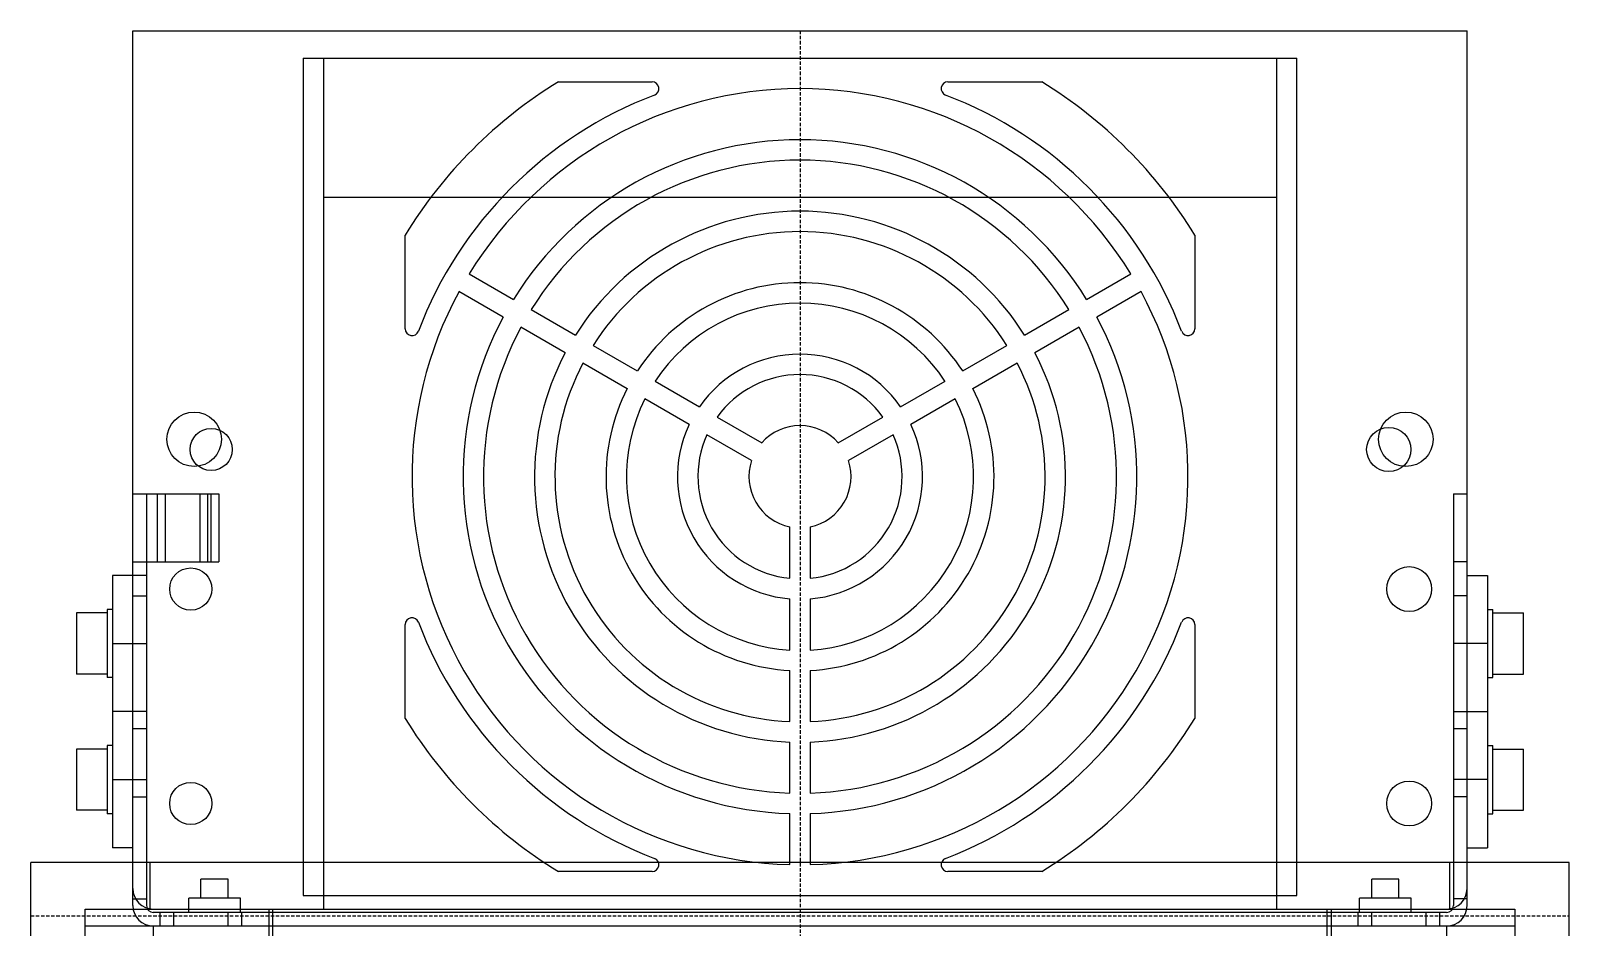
# Model space of a CAD drawing. Extents: x 0 to 226, y 0 to 271.
# Drawn here: x 0 to 226, y 139.3 to 271 of the extents above; entities that cross this region are included whole.
import ezdxf

# ---------------------------------------------------------------- set-up
doc = ezdxf.new("R2010")
doc.units = 0
doc.linetypes.add('DASHED', pattern=[0.75, 0.5, -0.25])
doc.layers.add('-15N-THT. THIẾT BỊ ĐÓNG MỞ', color=40, linetype='CONTINUOUS')

# ---------------------------------------------------------------- blocks, each defined once
blk = doc.blocks.new('06 - N - SC VSD CHIẾU TRÊN ATV630D30~D45N4')
at = {"layer": '-15N-THT. THIẾT BỊ ĐÓNG MỞ'}
for p, q in [((-98, 0), (97.99, 0)), ((-98, -128.5), (-98, 0)), ((97.99, -128.5), (97.99, 0)), ((-73, -4), (-73, -127)), ((-73, -4), (72.99, -4)), ((-70, -4), (-70, -129)), ((69.99, -4), (69.99, -129)), ((72.99, -127), (72.99, -4)), ((-35.5, -7.5), (-35.5, -7.5)), ((-35.5, -7.5), (-21.73, -7.5)), ((-21.73, -7.5), (-21.73, -7.5)), ((21.73, -7.5), (21.73, -7.5)), ((21.73, -7.5), (35.5, -7.5)), ((35.5, -7.5), (35.5, -7.5)), ((-21.37, -9.43), (-21.37, -9.43)), ((21.37, -9.43), (21.37, -9.43)), ((-70, -24.5), (-70, -24.5)), ((69.99, -24.5), (-70, -24.5)), ((-66.5, -24.5), (-66.5, -24.5)), ((66.49, -24.5), (66.49, -24.5)), ((69.99, -24.5), (69.99, -24.5)), ((-58, -43.77), (-58, -30)), ((-58, -30), (-58, -30)), ((57.99, -30), (57.99, -30)), ((57.99, -30), (57.99, -43.77)), ((-48.6, -35.71), (-42.1, -39.46)), ((-48.6, -35.71), (-48.6, -35.71)), ((42.1, -39.46), (48.6, -35.71)), ((48.6, -35.71), (48.6, -35.71)), ((-50.1, -38.31), (-50.1, -38.31)), ((-43.6, -42.06), (-50.1, -38.31)), ((50.1, -38.31), (43.6, -42.06)), ((50.1, -38.31), (50.1, -38.31)), ((-42.1, -39.46), (-42.1, -39.46)), ((42.1, -39.46), (42.1, -39.46)), ((-43.6, -42.06), (-43.6, -42.06)), ((-39.5, -40.96), (-33, -44.72)), ((-39.5, -40.96), (-39.5, -40.96)), ((33, -44.72), (39.5, -40.96)), ((39.5, -40.96), (39.5, -40.96)), ((43.6, -42.06), (43.6, -42.06)), ((-58, -43.77), (-58, -43.77)), ((-56.07, -44.13), (-56.07, -44.13)), ((-41, -43.56), (-41, -43.56)), ((-34.5, -47.31), (-41, -43.56)), ((-33, -44.72), (-33, -44.72)), ((33, -44.72), (33, -44.72)), ((41, -43.56), (34.5, -47.31)), ((41, -43.56), (41, -43.56)), ((56.07, -44.13), (56.07, -44.13)), ((57.99, -43.77), (57.99, -43.77)), ((-34.5, -47.31), (-34.5, -47.31)), ((-30.4, -46.22), (-23.9, -49.97)), ((-30.4, -46.22), (-30.4, -46.22)), ((23.9, -49.97), (30.4, -46.22)), ((30.4, -46.22), (30.4, -46.22)), ((34.5, -47.31), (34.5, -47.31)), ((-31.9, -48.81), (-31.9, -48.81)), ((-25.4, -52.57), (-31.9, -48.81)), ((31.9, -48.81), (25.4, -52.57)), ((31.9, -48.81), (31.9, -48.81)), ((-23.9, -49.97), (-23.9, -49.97)), ((-21.3, -51.47), (-14.78, -55.23)), ((-21.3, -51.47), (-21.3, -51.47)), ((14.78, -55.23), (21.3, -51.47)), ((21.3, -51.47), (21.3, -51.47)), ((23.9, -49.97), (23.9, -49.97)), ((-25.4, -52.57), (-25.4, -52.57)), ((-22.8, -54.07), (-22.8, -54.07)), ((-16.28, -57.83), (-22.8, -54.07)), ((22.8, -54.07), (16.28, -57.83)), ((22.8, -54.07), (22.8, -54.07)), ((25.4, -52.57), (25.4, -52.57)), ((-14.78, -55.23), (-14.78, -55.23)), ((14.78, -55.23), (14.78, -55.23)), ((-16.28, -57.83), (-16.28, -57.83)), ((-12.18, -56.74), (-5.61, -60.53)), ((-12.18, -56.74), (-12.18, -56.74)), ((5.61, -60.53), (12.18, -56.74)), ((12.18, -56.74), (12.18, -56.74)), ((16.28, -57.83), (16.28, -57.83)), ((-93, -60), (-93, -60)), ((-85, -60), (-85, -60)), ((-13.68, -59.34), (-13.68, -59.34)), ((-7.11, -63.12), (-13.68, -59.34)), ((-5.61, -60.53), (-5.61, -60.53)), ((5.61, -60.53), (5.61, -60.53)), ((13.68, -59.34), (7.11, -63.12)), ((13.68, -59.34), (13.68, -59.34)), ((84.99, -60), (84.99, -60)), ((92.99, -60), (92.99, -60)), ((-89.6, -61.5), (-89.6, -61.5)), ((-83.4, -61.5), (-83.4, -61.5)), ((-7.11, -63.12), (-7.11, -63.12)), ((7.11, -63.12), (7.11, -63.12)), ((83.24, -61.5), (83.24, -61.5)), ((89.74, -61.5), (89.74, -61.5)), ((-98, -68), (-85.38, -68)), ((-98, -68), (-98, -68)), ((-96, -68), (-96, -128.5)), ((-96, -68), (-96, -68)), ((-94.43, -68), (-94.43, -78)), ((-93.28, -68), (-93.28, -78)), ((-88.17, -68), (-88.17, -78)), ((-87.02, -68), (-87.02, -78)), ((-86.53, -68), (-86.53, -78)), ((-85.38, -68), (-85.38, -78)), ((95.99, -68), (95.99, -68)), ((95.99, -68), (95.99, -128.5)), ((95.99, -68), (97.99, -68)), ((97.99, -68), (97.99, -68)), ((-1.5, -72.85), (-1.5, -72.85)), ((-1.5, -80.42), (-1.5, -72.85)), ((1.5, -72.85), (1.5, -80.42)), ((1.5, -72.85), (1.5, -72.85)), ((-98, -78), (-85.38, -78)), ((97.99, -78), (95.99, -78)), ((-101, -80), (-101, -80)), ((-101, -80), (-101, -120)), ((-96, -80), (-101, -80)), ((-98, -80), (-98, -80)), ((-96, -80), (-96, -80)), ((-1.5, -80.42), (-1.5, -80.42)), ((1.5, -80.42), (1.5, -80.42)), ((97.99, -80), (100.99, -80)), ((97.99, -80), (97.99, -80)), ((100.99, -80), (100.99, -120)), ((100.99, -80), (100.99, -80)), ((-98, -83), (-96, -83)), ((-92.6, -82), (-92.6, -82)), ((-86.4, -82), (-86.4, -82)), ((-1.5, -83.44), (-1.5, -83.44)), ((-1.5, -90.96), (-1.5, -83.44)), ((1.5, -83.44), (1.5, -83.44)), ((1.5, -83.44), (1.5, -90.96)), ((86.19, -82), (86.19, -82)), ((92.79, -82), (92.79, -82)), ((97.99, -83), (95.99, -83)), ((-106.3, -85.5), (-106.3, -94.5)), ((-101.8, -85.5), (-106.3, -85.5)), ((-101.8, -85), (-101.8, -95)), ((-101, -85), (-101.8, -85)), ((100.99, -85), (101.79, -85)), ((101.79, -95), (101.79, -85)), ((101.79, -85.5), (106.29, -85.5)), ((106.29, -94.5), (106.29, -85.5)), ((-58, -101), (-58, -87.23)), ((-58, -87.23), (-58, -87.23)), ((-56.07, -86.87), (-56.07, -86.87)), ((56.07, -86.87), (56.07, -86.87)), ((57.99, -87.23), (57.99, -87.23)), ((57.99, -87.23), (57.99, -101)), ((-101, -90), (-96, -90)), ((100.99, -90), (95.99, -90)), ((-1.5, -90.96), (-1.5, -90.96)), ((1.5, -90.96), (1.5, -90.96)), ((-101.8, -94.5), (-106.3, -94.5)), ((-1.5, -93.96), (-1.5, -93.96)), ((-1.5, -101.47), (-1.5, -93.96)), ((1.5, -93.96), (1.5, -101.47)), ((1.5, -93.96), (1.5, -93.96)), ((101.79, -94.5), (106.29, -94.5)), ((-101, -95), (-101.8, -95)), ((100.99, -95), (101.79, -95)), ((-96, -100), (-101, -100)), ((-58, -101), (-58, -101)), ((-1.5, -101.47), (-1.5, -101.47)), ((1.5, -101.47), (1.5, -101.47)), ((57.99, -101), (57.99, -101)), ((95.99, -100), (100.99, -100)), ((-98, -102.5), (-98, -102.5)), ((-98, -102.5), (-96, -102.5)), ((-96, -102.5), (-96, -102.5)), ((95.99, -102.5), (95.99, -102.5)), ((95.99, -102.5), (97.99, -102.5)), ((97.99, -102.5), (97.99, -102.5)), ((-106.3, -105.5), (-106.3, -114.5)), ((-101.8, -105.5), (-106.3, -105.5)), ((-101.8, -105), (-101.8, -115)), ((-101, -105), (-101.8, -105)), ((-1.5, -104.47), (-1.5, -104.47)), ((-1.5, -111.98), (-1.5, -104.47)), ((1.5, -104.47), (1.5, -111.98)), ((1.5, -104.47), (1.5, -104.47)), ((100.99, -105), (101.79, -105)), ((101.79, -115), (101.79, -105)), ((101.79, -105.5), (106.29, -105.5)), ((106.29, -114.5), (106.29, -105.5)), ((-101, -110), (-96, -110)), ((100.99, -110), (95.99, -110)), ((-98, -112.5), (-96, -112.5)), ((-1.5, -111.98), (-1.5, -111.98)), ((1.5, -111.98), (1.5, -111.98)), ((97.99, -112.5), (95.99, -112.5)), ((-101.8, -114.5), (-106.3, -114.5)), ((-101, -115), (-101.8, -115)), ((-92.6, -113.5), (-92.6, -113.5)), ((-86.4, -113.5), (-86.4, -113.5)), ((-1.5, -114.98), (-1.5, -114.98)), ((-1.5, -122.48), (-1.5, -114.98)), ((1.5, -114.98), (1.5, -122.48)), ((1.5, -114.98), (1.5, -114.98)), ((86.19, -113.5), (86.19, -113.5)), ((92.79, -113.5), (92.79, -113.5)), ((100.99, -115), (101.79, -115)), ((101.79, -114.5), (106.29, -114.5)), ((-101, -120), (-101, -120)), ((-98, -120), (-101, -120)), ((-98, -120), (-98, -120)), ((-21.37, -121.57), (-21.37, -121.57)), ((21.37, -121.57), (21.37, -121.57)), ((97.99, -120), (100.99, -120)), ((97.99, -120), (97.99, -120)), ((100.99, -120), (100.99, -120)), ((-113, -271), (-113, -122.15)), ((113, -122.15), (-113, -122.15)), ((-95.46, -129), (-95.46, -122.15)), ((-21.73, -123.5), (-35.5, -123.5)), ((-35.5, -123.5), (-35.5, -123.5)), ((-21.73, -123.5), (-21.73, -123.5)), ((-1.5, -122.48), (-1.5, -122.48)), ((1.5, -122.48), (1.5, -122.48)), ((35.5, -123.5), (21.73, -123.5)), ((21.73, -123.5), (21.73, -123.5)), ((35.5, -123.5), (35.5, -123.5)), ((95.45, -129), (95.45, -122.15)), ((113, -271), (113, -122.15)), ((-98, -126), (-98, -126)), ((-84, -124.6), (-88, -124.6)), ((-88, -127.4), (-88, -124.6)), ((-84, -127.4), (-84, -124.6)), ((87.99, -124.6), (83.99, -124.6)), ((83.99, -127.4), (83.99, -124.6)), ((87.99, -127.4), (87.99, -124.6)), ((97.99, -126), (97.99, -126)), ((-98, -127.5), (-98, -127.5)), ((-98, -127.5), (-96, -127.5)), ((-98, -128.5), (-98, -128.5)), ((-96, -127.5), (-96, -127.5)), ((-96, -128.5), (-96, -128.5)), ((-82.2, -127.4), (-89.8, -127.4)), ((-89.8, -129.5), (-89.8, -127.4)), ((-82.2, -129.5), (-82.2, -127.4)), ((-73, -127), (72.99, -127)), ((-73, -127), (-73, -127)), ((72.99, -127), (72.99, -127)), ((89.79, -127.4), (82.19, -127.4)), ((82.19, -129.5), (82.19, -127.4)), ((89.79, -129.5), (89.79, -127.4)), ((95.99, -127.5), (95.99, -127.5)), ((97.99, -127.5), (95.99, -127.5)), ((95.99, -128.5), (95.99, -128.5)), ((97.99, -127.5), (97.99, -127.5)), ((97.99, -128.5), (97.99, -128.5)), ((-105, -129), (-105, -129)), ((-105, -262), (-105, -129)), ((-105, -129), (104.99, -129)), ((-95, -129), (-95, -129)), ((94.99, -129.5), (-95, -129.5)), ((-95, -129.5), (-95, -129.5)), ((-94, -131.5), (-94, -129.5)), ((-92, -129.5), (-92, -129.5)), ((-92, -131.5), (-92, -129.5)), ((-84, -131.5), (-84, -129.5)), ((-82, -129.5), (-82, -129.5)), ((-82, -131.5), (-82, -129.5)), ((-78.05, -129), (-78.05, -129)), ((-78.05, -129), (-78.05, -243.7)), ((-77.45, -153.71), (-77.45, -129)), ((-70, -129), (-70, -129)), ((69.99, -129), (69.99, -129)), ((77.44, -153.71), (77.44, -129)), ((78.04, -129), (78.04, -243.7)), ((78.04, -129), (78.04, -129)), ((81.99, -129.5), (81.99, -129.5)), ((81.99, -131.5), (81.99, -129.5)), ((83.99, -131.5), (83.99, -129.5)), ((91.99, -129.5), (91.99, -129.5)), ((91.99, -131.5), (91.99, -129.5)), ((93.99, -131.5), (93.99, -129.5)), ((94.99, -129), (94.99, -129)), ((94.99, -129.5), (94.99, -129.5)), ((104.99, -129), (104.99, -129)), ((104.99, -129), (104.99, -262)), ((104.99, -131.5), (-105, -131.5)), ((-105, -131.5), (-105, -131.5)), ((-95, -131.5), (-95, -131.5)), ((-95, -131.5), (-95, -262)), ((-92, -131.5), (-92, -131.5)), ((-82, -131.5), (-82, -131.5)), ((81.99, -131.5), (81.99, -131.5)), ((91.99, -131.5), (91.99, -131.5)), ((94.99, -131.5), (94.99, -131.5)), ((94.99, -131.5), (94.99, -262)), ((104.99, -131.5), (104.99, -131.5))]:
    blk.add_line(p, q, dxfattribs=at)
at = {"layer": '-15N-THT. THIẾT BỊ ĐÓNG MỞ', "color": 6, "linetype": 'DASHED'}
for p, q in [((0, 0), (0, -271)), ((-113, -130), (113, -130))]:
    blk.add_line(p, q, dxfattribs=at)
at = {"layer": '-15N-THT. THIẾT BỊ ĐÓNG MỞ'}
for centre, radius in [((-89, -60), 4), ((88.99, -60), 4), ((-86.5, -61.5), 3.1), ((86.49, -61.5), 3.25), ((-89.5, -82), 3.1), ((89.49, -82), 3.3), ((-89.5, -113.5), 3.1), ((89.49, -113.5), 3.3)]:
    blk.add_circle(centre, radius, dxfattribs=at)
for centre, radius, start, end in [((0, -65.5), 68, 121.467, 148.533), ((0, -65.5), 57, 31.508, 148.492), ((-21.73, -8.5), 1, 290.8644, 90), ((21.73, -8.5), 1, 90, 249.1356), ((0.01, -65.47), 67.97, 31.4512, 58.5233), ((0, -65.5), 60, 110.8644, 159.1356), ((0, -65.5), 60, 20.8644, 69.1357), ((0, -65.5), 49.5, 31.7365, 148.2635), ((0, -65.5), 46.5, 31.8485, 148.1514), ((0, -65.5), 39, 32.2042, 147.7958), ((0, -65.5), 36, 32.388, 147.612), ((0, -65.5), 57, 151.508, 268.4921), ((0, -65.5), 28.5, 33.017, 146.983), ((0, -65.5), 57, 271.508, 28.492), ((0, -65.5), 25.5, 33.3723, 146.6277), ((0, -65.5), 49.5, 151.7365, 268.2635), ((0, -65.5), 49.5, 271.7365, 28.2635), ((-57, -43.77), 1, 180, 339.1356), ((0, -65.5), 46.5, 151.8486, 268.1514), ((0, -65.5), 46.5, 271.8486, 28.1514), ((57, -43.78), 0.994, 200.6348, 0.3356), ((0, -65.5), 39, 152.2042, 267.7958), ((0, -65.5), 39, 272.2042, 27.7958), ((0, -65.5), 36, 152.388, 267.612), ((0, -65.5), 18, 34.7802, 145.2198), ((0, -65.5), 36, 272.388, 27.612), ((0, -65.5), 15, 35.7392, 144.2608), ((0, -65.5), 28.5, 153.017, 266.9831), ((0, -65.5), 25.5, 153.3723, 266.6277), ((0, -65.5), 28.5, 273.017, 26.983), ((0, -65.5), 25.5, 273.3723, 26.6277), ((0, -65.5), 18, 154.7802, 265.2198), ((0, -65.5), 7.5, 41.537, 138.463), ((0, -65.5), 18, 274.7802, 25.2198), ((0, -65.5), 15, 155.7392, 264.2608), ((0, -65.5), 15, 275.7392, 24.2608), ((0, -65.5), 7.5, 161.537, 258.4631), ((0, -65.5), 7.5, 281.537, 18.463), ((-57, -87.23), 1, 20.8644, 180), ((0, -65.5), 60, 200.8644, 249.1356), ((0, -65.5), 60, 290.8643, 339.1356), ((57, -87.22), 0.994, 359.6644, 159.3652), ((0, -65.5), 68, 211.467, 238.533), ((0.01, -65.53), 67.97, 301.4767, 328.5488), ((-21.73, -122.5), 1, 270, 69.1356), ((21.73, -122.5), 1, 110.8644, 270), ((-95, -126), 3, 180, 270), ((94.99, -126), 3, 270, 0), ((-95, -128.5), 3, 180, 270), ((-95, -128.5), 1, 180, 270), ((94.99, -128.5), 1, 270, 0), ((94.99, -128.5), 3, 270, 0)]:
    blk.add_arc(centre, radius, start, end, dxfattribs=at)

msp = doc.modelspace()

# ---------------------------------------------------------------- block references
msp.add_blockref('06 - N - SC VSD CHIẾU TRÊN ATV630D30~D45N4', (113.005, 271))

doc.saveas('drawing.dxf')
